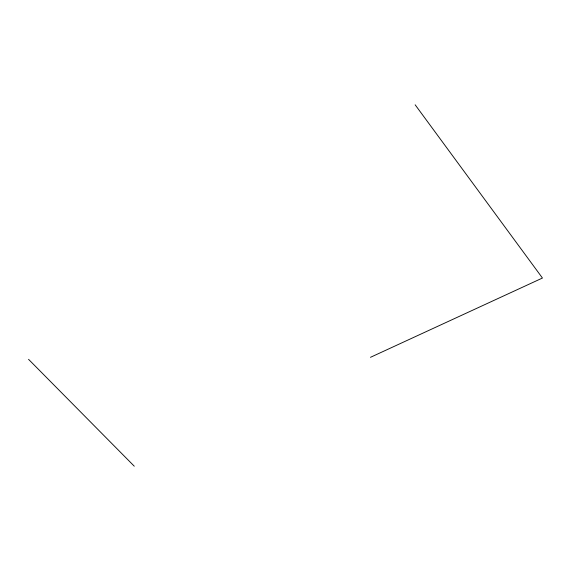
<?xml version="1.0" encoding="UTF-8"?>
<svg xmlns="http://www.w3.org/2000/svg" width="571" height="571" viewBox="0 0 571 571"><rect width="100%" height="100%" fill="white"/><g stroke="black" fill="none" stroke-linecap="round" stroke-linejoin="round"><path stroke-width="0.86" d="M370.451 357.325L542.45 278.034L415.153 104.8M28.55 359.323L134.271 466.2"/></g></svg>
